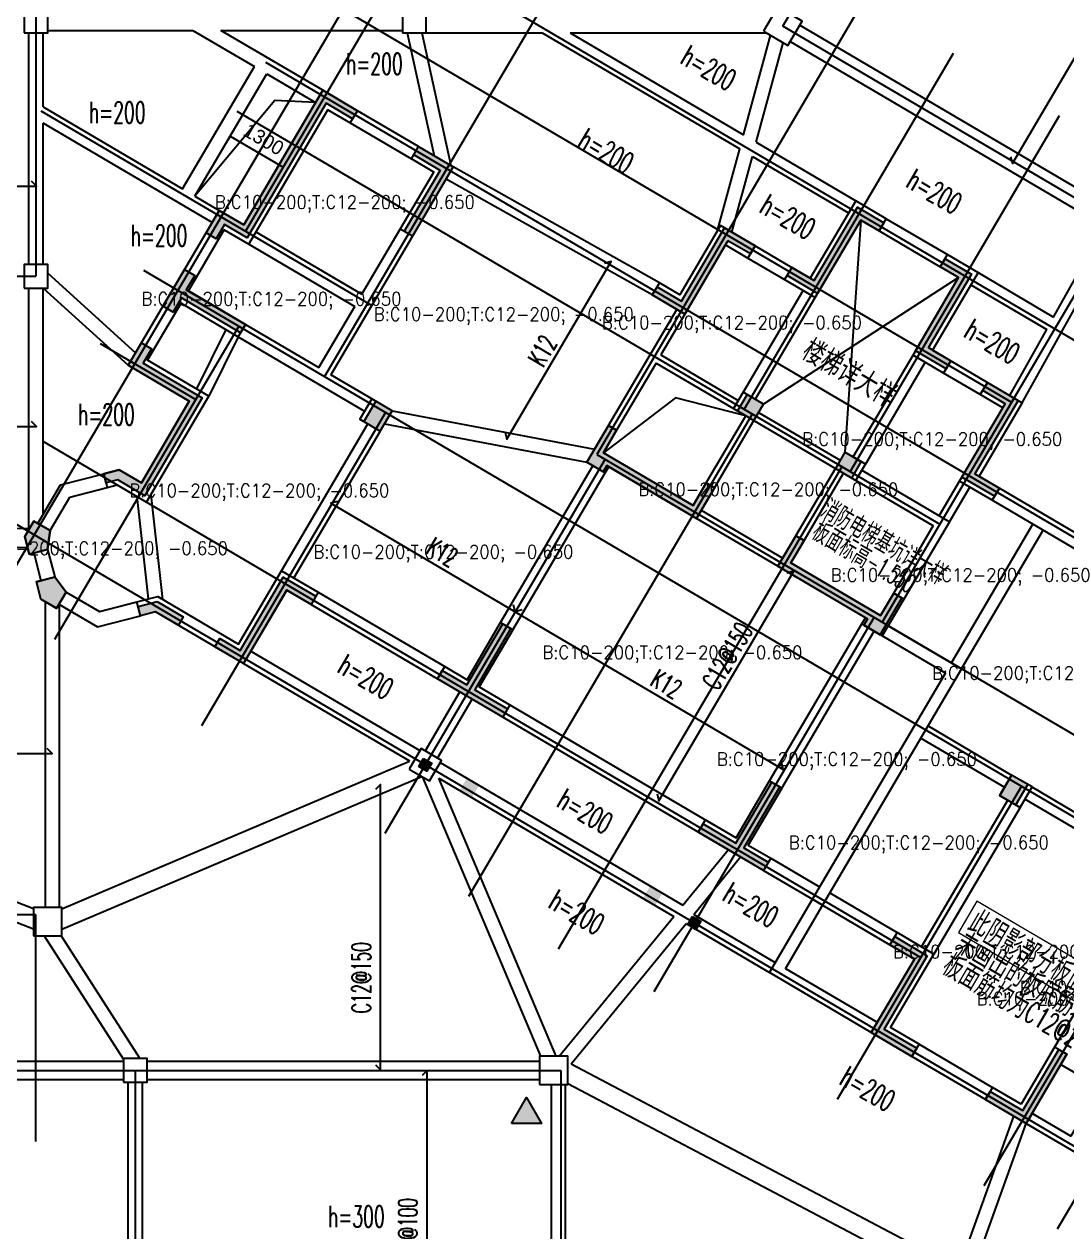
# Model space of a CAD drawing. Header units: millimetres. Extents: x 129427 to 386235, y 419441 to 703525.
# Drawn here: x 287096 to 309149, y 551981 to 577526 of the extents above; entities that cross this region are included whole.
import ezdxf
from ezdxf.enums import TextEntityAlignment as Align

# ---------------------------------------------------------------- set-up
doc = ezdxf.new("R2010")
doc.units = ezdxf.units.MM
doc.header["$LTSCALE"] = 100
for name, color, linetype in [('B-DIM', 1, 'Continuous'), ('B-dote', 253, 'Continuous'), ('B-TEXT', 7, 'Continuous'), ('B-开洞', 7, 'Continuous'), ('B-板厚', 2, 'Continuous'), ('B-正筋文字', 7, 'Continuous'), ('B-正筋钢筋', 6, 'Continuous'), ('B-沉降观测点', 5, 'Continuous'), ('COLU', 7, 'Continuous'), ('colu-1层', 6, 'Continuous'), ('colu-主楼', 7, 'Continuous'), ('GZ', 7, 'Continuous'), ('h填实-1层', 254, 'Continuous'), ('h填实-GZ', 254, 'Continuous'), ('h斜线-1层', 7, 'Continuous'), ('h斜线-墙', 7, 'Continuous'), ('h斜线-柱', 7, 'Continuous'), ('WALL', 3, 'Continuous'), ('wall-主楼', 2, 'Continuous'), ('梁', 4, 'Continuous'), ('梁虚线', 4, 'Continuous')]:
    doc.layers.add(name, color=color, linetype=linetype)
doc.layers.add('floor7', color=1, linetype='Continuous', lineweight=0)
doc.styles.get("Standard").update_dxf_attribs({"font": 'standard'})
doc.styles.add('汉字', font='汉字')
doc.dimstyles.get("Standard").update_dxf_attribs({"dimtxt": 300, "dimasz": 100, "dimexe": 100, "dimexo": 250, "dimgap": 100, "dimtad": 0, "dimtoh": 1, "dimdec": 0, "dimdsep": 46, "dimcen": 0.09, "dimclrt": 7, "dimadec": 0, "dimazin": 0, "dimtfac": 1, "dimtdec": 4, "dimtofl": 0, "dimtmove": 0, "dimatfit": 3, "dimfxl": 4, "dimfxlon": 1, "dimtolj": 1, "dimtzin": 0, "dimarcsym": 0})

# ---------------------------------------------------------------- blocks, each defined once
blk = doc.blocks.new('*D301')
at = {"layer": 'B-DIM', "color": 0, "linetype": 'ByBlock', "lineweight": -2}
for p, q in [((291454, 575163), (291401, 575073)), ((291452, 575160), (292572, 574501)), ((292574, 574504), (292522, 574415))]:
    blk.add_line(p, q, dxfattribs=at)
for points in [[(291452, 575160), (291546, 575123), (291529, 575095)], [(292572, 574501), (292478, 574537), (292494, 574566)]]:
    blk.add_solid(points, dxfattribs=at)
at = {"layer": 'B-DIM', "color": 7, "linetype": 'Continuous', "lineweight": -2, "insert": (292164, 575089), "char_height": 300, "width": 690, "attachment_point": 5, "rotation": 329.5454, "style": '汉字'}
blk.add_mtext('1300', dxfattribs=at)
blk = doc.blocks.new('A$C7FDE0673')
at = {"layer": 'B-沉降观测点'}
blk.add_hatch(color=256, dxfattribs=at).paths.add_polyline_path([(318, 551), (0, 0), (636, 0)], flags=0)
blk.add_lwpolyline([(0, 0), (318, 551), (636, 0)], close=True, dxfattribs=at)

msp = doc.modelspace()

# ---------------------------------------------------------------- hatches: boundary and pattern name
at = {"layer": 'h填实-1层'}
for points in [[(294043.3, 575524), (293483, 575853.5), (291810.4, 573008.8), (291336.3, 573287.5), (291158.9, 572985.8), (290943.3, 573112.5), (291222.1, 573586.7), (291739.4, 573282.5), (293412, 576127.2), (294144.7, 575696.4)], [(295438.2, 574935.9), (296170.9, 574505.1), (295309.3, 573039.6), (295136.8, 573141), (295897.1, 574434), (295336.8, 574763.5)], [(304790.5, 573381.1), (303878.1, 571829.5), (303231.6, 572209.6), (303333, 572382), (303807.1, 572103.2), (304719.4, 573654.9), (305279.7, 573325.4), (305178.4, 573153)], [(301981.7, 572944.5), (301069.3, 571392.9), (300379.7, 571798.4), (300481.1, 571970.8), (300998.3, 571666.7), (301910.6, 573218.3), (302557.1, 572838.2), (302455.8, 572665.8)], [(306593.5, 570232.9), (305947, 570613), (306859.3, 572164.7), (306471.4, 572392.8), (306572.8, 572565.2), (307133.1, 572235.7), (306220.8, 570684), (306694.9, 570405.3)], [(290310.2, 572034.7), (290487.6, 572336.4), (290703.1, 572209.7), (290525.7, 571908), (291775.7, 571173.1), (291674.3, 571000.7), (290424.3, 571735.6), (290246.9, 571433.9), (290031.4, 571560.6)], [(289575.3, 570784.8), (289790.8, 570658.1), (289613.4, 570356.4), (290863.3, 569621.4), (289646.9, 567552.6), (289079.2, 567886.4), (288828.9, 567821.4), (288778.6, 568015), (289109.1, 568100.8), (289575.8, 567826.4), (290589.6, 569550.4), (289296.5, 570310.7)], [(308117.2, 569569), (307204.9, 568017.3), (307722.1, 567713.2), (307620.7, 567540.8), (306931.1, 567946.3), (307843.5, 569497.9), (307369.3, 569776.7), (307470.7, 569949.1)], [(302387.5, 569689.8), (302184.7, 569345), (302529.5, 569142.2), (302732.3, 569487)], [(302529.5, 569142.2), (302732.3, 569487), (302387.5, 569689.8), (302184.7, 569345)], [(294533.7, 569551.4), (294280.3, 569120.4), (294625.1, 568917.6), (294878.6, 569348.7)], [(294625.1, 568917.6), (294878.6, 569348.7), (294533.7, 569551.4), (294280.3, 569120.4)], [(299417, 568188.2), (299341, 568058.9), (298996.2, 568261.7), (299452.4, 569037.5), (299624.8, 568936.1), (299346, 568462), (301242.5, 567346.9), (301521.2, 567821), (301693.6, 567719.7), (301313.5, 567073.1)], [(304456.3, 568473.3), (304253.6, 568128.5), (304598.4, 567925.8), (304801.1, 568270.6)], [(304598.4, 567925.8), (304801.1, 568270.6), (304456.3, 568473.3), (304253.6, 568128.5)], [(287301.5, 567016.4), (287646.3, 566813.6), (287590.9, 566416.9), (287203.7, 566316.5), (287107.7, 566686.7)], [(304934, 564944.3), (304858, 564815), (305202.8, 564612.3), (305659, 565388.1), (305486.6, 565489.5), (305207.8, 565015.4), (303311.3, 566130.5), (303590.1, 566604.6), (303417.7, 566705.9), (303037.6, 566059.4)], [(287742.3, 565836), (287983.6, 565516.3), (287780.9, 565171.5), (287451.2, 565365.3), (287355.1, 565735.5)], [(293165.6, 565251.6), (292648.4, 565555.7), (291736.1, 564004.1), (291132.6, 564358.9), (291234, 564531.3), (291665, 564277.8), (292577.4, 565829.5), (293267, 565424)], [(289906.2, 565312), (290458.6, 564987.2), (290357.6, 564814.6), (289876.2, 565097.6), (289556.7, 565014.7), (289506.5, 565208.3)], [(296355.1, 563376.2), (295837.9, 563680.3), (295939.3, 563852.8), (296456.5, 563548.6), (297216.8, 564841.7), (297389.2, 564740.3), (296628.9, 563447.3), (297318.5, 563041.8), (297217.2, 562869.4)], [(296456.9, 561576.3), (296715.5, 561424.3), (296563.4, 561165.7), (296304.8, 561317.7)], [(302044.5, 560031), (301354.9, 560436.5), (301456.3, 560608.9), (302145.9, 560203.4), (302906.2, 561496.4), (303078.6, 561395.1), (302318.3, 560102), (302835.5, 559797.9), (302734.2, 559625.5)], [(307981.4, 561644.4), (307728, 561213.4), (308072.8, 561010.7), (308326.2, 561441.7)], [(308072.8, 561010.7), (308326.2, 561441.7), (307981.4, 561644.4), (307728, 561213.4)], [(300594.6, 559143.4), (300336, 559295.5), (300184, 559036.9), (300442.6, 558884.8)], [(306197.9, 557820.9), (305285.5, 556269.3), (305975.2, 555863.8), (305873.8, 555691.4), (305011.8, 556198.3), (305924.1, 557749.9), (305406.9, 558054), (305508.2, 558226.4)], [(307526.4, 554951.7), (308216, 554546.2), (308976.3, 555839.3), (309148.7, 555737.9), (308287, 554272.4), (307425, 554779.3)]]:
    msp.add_hatch(color=256, dxfattribs=at).paths.add_polyline_path(points, flags=0)
at = {"layer": 'h填实-GZ'}
for points in [[(295544.2, 561997), (295716.6, 561895.6), (295615.2, 561723.2), (295442.8, 561824.6)], [(301233.6, 558651.8), (301406, 558550.4), (301304.6, 558378), (301132.2, 558479.4)]]:
    msp.add_hatch(color=256, dxfattribs=at).paths.add_polyline_path(points, flags=0)
at = {"layer": 'h斜线-1层'}
h = msp.add_hatch(dxfattribs=at)
h.set_pattern_fill('ANSI31', color=256, scale=40, angle=-30.45463, style=0)
h.set_pattern_definition([])
h.paths.add_polyline_path([(294043.8, 575523.8), (293483, 575853.5), (291810.4, 573008.8), (291336.3, 573287.5), (291158.9, 572985.8), (290943.8, 573112.2), (290487.6, 572336.4), (290703.1, 572209.7), (290525.7, 571908), (290568.8, 571882.7), (291329.1, 573175.7), (291846.3, 572871.6), (293519, 575716.3), (293993.1, 575437.6)], flags=0)
h = msp.add_hatch(dxfattribs=at)
h.set_pattern_fill('ANSI31', color=256, scale=40, angle=-30.45463, style=0)
h.set_pattern_definition([])
h.paths.add_polyline_path([(295897.1, 574434), (295336.8, 574763.5), (295286.1, 574677.3), (295760.2, 574398.5), (295050.6, 573191.7), (295136.8, 573141)], flags=0)
h = msp.add_hatch(dxfattribs=at)
h.set_pattern_fill('ANSI31', color=256, scale=40, angle=-30.45463, style=0)
h.set_pattern_definition([])
h.paths.add_polyline_path([(304719.4, 573654.9), (305279.7, 573325.4), (305330.4, 573411.6), (304683.9, 573791.8), (303720.9, 572153.9), (303807.1, 572103.2)], flags=0)
h.paths.add_polyline_path([(303878.1, 571829.5), (303231.6, 572209.6), (303180.9, 572123.4), (303827.4, 571743.3)], flags=0)
h = msp.add_hatch(dxfattribs=at)
h.set_pattern_fill('ANSI31', color=256, scale=40, angle=-30.45463, style=0)
h.set_pattern_definition([])
h.paths.add_polyline_path([(302455.8, 572665.8), (301981.7, 572944.5), (301931, 572858.3), (302405.1, 572579.6)], flags=0)
h.paths.add_polyline_path([(301910.6, 573218.3), (301824.4, 573269), (300962.8, 571803.6), (300531.7, 572057), (300481.1, 571970.8), (300998.3, 571666.7)], flags=0)
h = msp.add_hatch(dxfattribs=at)
h.set_pattern_fill('ANSI31', color=256, scale=40, angle=-30.45463, style=0)
h.set_pattern_definition([])
h.paths.add_polyline_path([(307270, 572271.2), (306623.5, 572651.4), (306572.8, 572565.2), (307133.1, 572235.7), (306220.8, 570684), (306307, 570633.4)], flags=0)
h.paths.add_polyline_path([(306593.5, 570232.9), (305947, 570613), (305896.3, 570526.8), (306542.8, 570146.7)], flags=0)
h = msp.add_hatch(dxfattribs=at)
h.set_pattern_fill('ANSI31', color=256, scale=40, angle=-30.45463, style=0)
h.set_pattern_definition([])
h.paths.add_polyline_path([(291674.3, 571000.7), (290424.3, 571735.6), (290246.9, 571433.9), (290031.4, 571560.6), (289575.3, 570784.8), (289790.8, 570658.1), (289613.4, 570356.4), (290863.3, 569621.4), (289646.9, 567552.6), (289079.2, 567886.4), (288828.5, 567821.3), (288853.5, 567725), (289063.7, 567779.5), (289682.4, 567415.7), (291000.2, 569657), (289707.2, 570417.3), (290416.8, 571624.1), (291623.6, 570914.5)], flags=0)
h = msp.add_hatch(dxfattribs=at)
h.set_pattern_fill('ANSI31', color=256, scale=40, angle=-30.45463, style=0)
h.set_pattern_definition([])
h.paths.add_polyline_path([(302387.5, 569689.8), (302301.7, 569740.2), (302098.9, 569395.4), (302184.7, 569345)], flags=0)
h = msp.add_hatch(dxfattribs=at)
h.set_pattern_fill('ANSI31', color=256, scale=40, angle=-30.45463, style=0)
h.set_pattern_definition([])
h.paths.add_polyline_path([(307843.5, 569497.9), (307369.3, 569776.7), (307318.7, 569690.5), (307792.8, 569411.7)], flags=0)
h.paths.add_polyline_path([(308203.4, 569518.3), (308117.2, 569569), (307204.9, 568017.3), (307291.1, 567966.6)], flags=0)
h.paths.add_polyline_path([(307620.7, 567540.8), (306931.1, 567946.3), (306880.4, 567860.1), (307570.1, 567454.6)], flags=0)
h = msp.add_hatch(dxfattribs=at)
h.set_pattern_fill('ANSI31', color=256, scale=40, angle=-30.45463, style=0)
h.set_pattern_definition([])
h.paths.add_polyline_path([(294194.5, 569170.8), (294280.3, 569120.4), (294533.8, 569551.4), (294448, 569601.9)], flags=0)
h = msp.add_hatch(dxfattribs=at)
h.set_pattern_fill('ANSI31', color=256, scale=40, angle=-30.45463, style=0)
h.set_pattern_definition([])
h.paths.add_polyline_path([(299460.1, 568162.9), (299417, 568188.2), (299341, 568058.9), (299384.1, 568033.6)], flags=0)
h = msp.add_hatch(dxfattribs=at)
h.set_pattern_fill('ANSI31', color=256, scale=40, angle=-30.45463, style=0)
h.set_pattern_definition([])
h.paths.add_polyline_path([(304887.8, 568219.7), (304801.2, 568270.6), (304598.4, 567925.8), (304685, 567874.9)], flags=0)
h = msp.add_hatch(dxfattribs=at)
h.set_pattern_fill('ANSI31', color=256, scale=40, angle=-30.45463, style=0)
h.set_pattern_definition([])
h.paths.add_polyline_path([(291234, 564531.3), (291665, 564277.8), (292577.4, 565829.5), (293267.4, 565423.8), (293318.1, 565510), (292542.3, 565966.2), (291629.9, 564414.5), (289921.2, 565419.2), (289481.3, 565305.1), (289506.4, 565208.3), (289906.2, 565312), (290458.6, 564987.2), (290357.6, 564814.6), (291132.6, 564358.9)], flags=0)
h = msp.add_hatch(dxfattribs=at)
h.set_pattern_fill('ANSI31', color=256, scale=40, angle=-30.45463, style=0)
h.set_pattern_definition([])
h.paths.add_polyline_path([(304934, 564944.3), (304890.9, 564969.7), (304814.9, 564840.4), (304858, 564815)], flags=0)
h.paths.add_polyline_path([(305702.1, 565362.8), (305659, 565388.1), (305202.8, 564612.3), (305245.9, 564586.9)], flags=0)
h = msp.add_hatch(dxfattribs=at)
h.set_pattern_fill('ANSI31', color=256, scale=40, angle=-30.45463, style=0)
h.set_pattern_definition([])
h.paths.add_polyline_path([(297369.2, 563128), (296723.1, 563507.9), (297432.7, 564714.7), (297389.2, 564740.3), (296628.9, 563447.3), (297318.5, 563041.8)], flags=0)
h.paths.add_polyline_path([(297216.8, 564841.7), (297174.1, 564866.8), (296464.5, 563660), (295990.4, 563938.7), (295939.7, 563852.5), (296456.5, 563548.6)], flags=0)
h = msp.add_hatch(dxfattribs=at)
h.set_pattern_fill('ANSI31', color=256, scale=40, angle=-30.45463, style=0)
h.set_pattern_definition([])
h.paths.add_polyline_path([(302886.6, 559883.9), (302412.5, 560162.7), (303122.1, 561369.5), (303078.6, 561395.1), (302318.3, 560102), (302835.9, 559797.7)], flags=0)
h.paths.add_polyline_path([(302906.2, 561496.5), (302863.5, 561521.6), (302153.9, 560314.7), (301507, 560695.1), (301456.3, 560608.9), (302145.9, 560203.4)], flags=0)
h = msp.add_hatch(dxfattribs=at)
h.set_pattern_fill('ANSI31', color=256, scale=40, angle=-30.45463, style=0)
h.set_pattern_definition([])
h.paths.add_polyline_path([(308412.9, 561390.8), (308326.3, 561441.7), (308072.8, 561010.7), (308159.4, 560959.8)], flags=0)
h = msp.add_hatch(dxfattribs=at)
h.set_pattern_fill('ANSI31', color=256, scale=40, angle=-30.45463, style=0)
h.set_pattern_definition([])
h.paths.add_polyline_path([(306334.8, 557856.5), (305558.9, 558312.6), (305508.2, 558226.4), (306197.9, 557820.9), (305285.5, 556269.3), (305975.2, 555863.8), (306025.8, 555950), (305422.4, 556304.8)], flags=0)
h = msp.add_hatch(dxfattribs=at)
h.set_pattern_fill('ANSI31', color=256, scale=40, angle=-30.45463, style=0)
h.set_pattern_definition([])
h.paths.add_polyline_path([(308976.3, 555839.3), (308890.5, 555889.7), (308180.9, 554682.9), (307577.5, 555037.7), (307526.8, 554951.4), (308216, 554546.2)], flags=0)
at = {"layer": 'h斜线-墙'}
h = msp.add_hatch(dxfattribs=at)
h.set_pattern_fill('ANSI31', color=256, scale=40, angle=-30.45463, style=0)
h.set_pattern_definition([])
h.paths.add_polyline_path([(305896.3, 570526.8), (306154.9, 570374.8), (304887.8, 568219.7), (304629.2, 568371.7)], flags=0)
h = msp.add_hatch(dxfattribs=at)
h.set_pattern_fill('ANSI31', color=256, scale=40, angle=-30.45463, style=0)
h.set_pattern_definition([])
h.paths.add_polyline_path([(306694.9, 570405.3), (307470.7, 569949.1), (307318.7, 569690.5), (306542.8, 570146.7)], flags=0)
h = msp.add_hatch(dxfattribs=at)
h.set_pattern_fill('ANSI31', color=256, scale=40, angle=-30.45463, style=0)
h.set_pattern_definition([])
h.paths.add_polyline_path([(304811.8, 568090.4), (306665.1, 567000.6), (305702.1, 565362.8), (305486.6, 565489.5), (306322.9, 566911.8), (304685, 567874.9)], flags=0)
h = msp.add_hatch(dxfattribs=at)
h.set_pattern_fill('ANSI31', color=256, scale=40, angle=-30.45463, style=0)
h.set_pattern_definition([])
h.paths.add_polyline_path([(307722.1, 567713.2), (312032.3, 565178.9), (311880.2, 564920.3), (307570.1, 567454.6)], flags=0)
h = msp.add_hatch(dxfattribs=at)
h.set_pattern_fill('ANSI31', color=256, scale=40, angle=-30.45463, style=0)
h.set_pattern_definition([])
h.paths.add_polyline_path([(303769, 559017), (306582.1, 563801.3), (305245.9, 564586.9), (305372.6, 564802.5), (306924.3, 563890.1), (303984.5, 558890.3)], flags=0)
h = msp.add_hatch(dxfattribs=at)
h.set_pattern_fill('ANSI31', color=256, scale=40, angle=-30.45463, style=0)
h.set_pattern_definition([])
h.paths.add_polyline_path([(303984.5, 558890.3), (303198.9, 557554.2), (305138.5, 556413.8), (305011.8, 556198.3), (302856.7, 557465.4), (303769, 559017)], flags=0)
h = msp.add_hatch(dxfattribs=at)
h.set_pattern_fill('ANSI31', color=256, scale=40, angle=-30.45463, style=0)
h.set_pattern_definition([])
h.paths.add_polyline_path([(306025.8, 555950), (307577.5, 555037.7), (307425.4, 554779.1), (305873.8, 555691.4)], flags=0)
h = msp.add_hatch(dxfattribs=at)
h.set_pattern_fill('ANSI31', color=256, scale=40, angle=-30.45463, style=0)
h.set_pattern_definition([])
h.paths.add_polyline_path([(308287.5, 554272.2), (309321.9, 553664), (310056.8, 554913.9), (310401.7, 554711.2), (310528.4, 554926.7), (309968.1, 555256.1), (309233.1, 554006.2), (308414.2, 554487.7)], flags=0)
at = {"layer": 'h斜线-柱'}
h = msp.add_hatch(dxfattribs=at)
h.set_pattern_fill('ANSI31', color=256, scale=40, style=0)
h.set_pattern_definition([])
h.paths.add_polyline_path([(287096.5, 577344.7), (287596.5, 577344.7), (287596.5, 577844.7), (287096.5, 577844.7)], flags=0)
h = msp.add_hatch(dxfattribs=at)
h.set_pattern_fill('ANSI31', color=256, scale=40, style=0)
h.set_pattern_definition([])
h.paths.add_polyline_path([(295096.5, 577344.7), (295596.5, 577344.7), (295596.5, 577844.7), (295096.5, 577844.7)], flags=0)
h = msp.add_hatch(dxfattribs=at)
h.set_pattern_fill('ANSI31', color=256, scale=40, angle=-30.45463, style=0)
h.set_pattern_definition([])
h.paths.add_polyline_path([(302731.2, 577376), (303248.4, 577071.9), (303552.5, 577589.2), (303035.3, 577893.3)], flags=0)
h = msp.add_hatch(dxfattribs=at)
h.set_pattern_fill('ANSI31', color=256, scale=40, style=0)
h.set_pattern_definition([])
h.paths.add_polyline_path([(287096.5, 571944.7), (287596.5, 571944.7), (287596.5, 572444.7), (287096.5, 572444.7)], flags=0)
h = msp.add_hatch(dxfattribs=at)
h.set_pattern_fill('ANSI31', color=256, scale=40, angle=-30.45463, style=0)
h.set_pattern_definition([])
h.paths.add_polyline_path([(295237.9, 561771.1), (295668.9, 561517.6), (295922.3, 561948.7), (295491.3, 562202.1)], flags=0)
h = msp.add_hatch(dxfattribs=at)
h.set_pattern_fill('ANSI31', color=256, scale=40, style=0)
h.set_pattern_definition([])
h.paths.add_polyline_path([(287296.5, 558244.7), (287896.5, 558244.7), (287896.5, 558844.7), (287296.5, 558844.7)], flags=0)
h = msp.add_hatch(dxfattribs=at)
h.set_pattern_fill('ANSI31', color=256, scale=40, style=0)
h.set_pattern_definition([])
h.paths.add_polyline_path([(289196.5, 555144.7), (289696.5, 555144.7), (289696.5, 555644.7), (289196.5, 555644.7)], flags=0)
h = msp.add_hatch(dxfattribs=at)
h.set_pattern_fill('ANSI31', color=256, scale=40, style=0)
h.set_pattern_definition([])
h.paths.add_polyline_path([(297996.5, 555094.7), (298596.5, 555094.7), (298596.5, 555694.7), (297996.5, 555694.7)], flags=0)

# ---------------------------------------------------------------- linework, layer by layer
at = {"layer": 'B-dote'}
for p, q in [((287346.5, 611994.7), (287346.5, 572194.7)), ((303141.9, 577482.6), (315002.3, 597654.1)), ((296748.5, 582787.3), (286448.6, 565269.8)), ((297265.7, 582483.1), (291775.3, 573145.4)), ((299851.8, 580962.6), (293449.1, 570073.2)), ((294026.9, 579825.9), (338930.2, 553423.7)), ((293114.6, 578274.2), (307980.4, 569533.4)), ((304851.6, 578022.8), (299209.1, 568426.5)), ((349863.9, 550011), (303141.9, 577482.6)), ((306748, 576907.7), (302322, 569380.3)), ((292202.2, 576722.6), (341894.1, 547504.8)), ((287445.8, 575691.1), (294447.6, 571574.2)), ((291594, 575688.1), (306459.8, 566947.4)), ((308989.3, 575589.9), (304563.3, 568062.4)), ((310885.8, 574474.8), (305243.3, 564878.5)), ((289617.2, 572326.2), (333274.9, 546656.4)), ((210546.5, 572194.7), (287346.5, 572194.7)), ((291638.8, 571137.6), (287741.6, 564509.5)), ((288704.9, 570774.6), (290726.4, 569585.9)), ((294742.1, 569312.9), (290844.9, 562684.9)), ((302494.4, 569278.9), (296493.8, 559073.4)), ((287488.5, 568705.7), (306061, 557785.4)), ((299209.1, 568426.5), (335280.9, 547217)), ((299381.5, 568325.1), (294724.1, 560404)), ((304390.9, 568163.8), (298390.3, 557958.3)), ((286576.1, 567154), (331479.5, 540751.8)), ((305070.9, 564979.9), (300413.5, 557058.8)), ((308189.8, 561406), (304292.6, 554777.9)), ((311293.1, 559581.3), (307395.9, 552953.2)), ((267497.7, 558694.7), (287346.5, 558694.7)), ((287346.5, 553895.2), (287346.5, 558694.7)), ((312844.7, 558668.9), (308947.6, 552040.9)), ((220746.5, 555394.7), (298446.5, 555394.7)), ((289446.5, 555394.7), (289446.5, 538994.7)), ((298446.5, 555394.7), (298446.5, 549744.7))]:
    msp.add_line(p, q, dxfattribs=at)
at = {"layer": 'B-开洞'}
for p, q in [((304790.5, 573381.1), (304456.8, 568473.1)), ((306859.3, 572164.7), (302732.7, 569486.8))]:
    msp.add_line(p, q, dxfattribs=at)
for points in [[(293260.3, 575868.4), (292401.2, 575914.5), (290705.3, 573890.5)], [(302357.4, 569243.2), (300871.6, 569624.9), (299346, 568462)]]:
    msp.add_lwpolyline(points, dxfattribs=at)
at = {"layer": 'B-正筋钢筋'}
for points in [[(307960.6, 574722.2), (307998.2, 574577), (311216.2, 580050), (311071, 580012.4)], [(281452.6, 574202.9), (281346.5, 574096.9), (287357.5, 574096.9), (287251.5, 574203)], [(297266.6, 568890.4), (297304.2, 568745.2), (299513.6, 572502.9), (299368.4, 572465.2)], [(281452.6, 569121), (281346.5, 569014.9), (287357.5, 569014.9), (287251.5, 569121)], [(293726.2, 567429.7), (293581.1, 567392), (297484.2, 565097), (297446.6, 565242.2)], [(300481.8, 561243.8), (300519.4, 561098.6), (303374, 565953.4), (303228.8, 565915.8)], [(297629.4, 565134.7), (297484.2, 565097), (303152.4, 561764.2), (303114.7, 561909.5)], [(281452.6, 562202.1), (281346.5, 562096.1), (287692.2, 562096.1), (287586.1, 562202.2)], [(294528.1, 555513.2), (294634.2, 555407.1), (294634.2, 561444.2), (294528.1, 561338.2)], [(295512.8, 550100.8), (295618.8, 549994.7), (295618.8, 555394.7), (295512.7, 555288.7)]]:
    msp.add_lwpolyline(points, dxfattribs=at)
at = {"layer": 'COLU'}
for points in [[(287096.5, 577344.7), (287596.5, 577344.7), (287596.5, 577844.7), (287096.5, 577844.7)], [(295096.5, 577344.7), (295596.5, 577344.7), (295596.5, 577844.7), (295096.5, 577844.7)], [(302731.2, 577376), (303248.4, 577071.9), (303552.5, 577589.2), (303035.3, 577893.3)], [(287096.5, 571944.7), (287596.5, 571944.7), (287596.5, 572444.7), (287096.5, 572444.7)], [(295237.9, 561771.1), (295668.9, 561517.6), (295922.3, 561948.7), (295491.3, 562202.1)], [(287296.5, 558244.7), (287896.5, 558244.7), (287896.5, 558844.7), (287296.5, 558844.7)], [(289196.5, 555144.7), (289696.5, 555144.7), (289696.5, 555644.7), (289196.5, 555644.7)], [(297996.5, 555094.7), (298596.5, 555094.7), (298596.5, 555694.7), (297996.5, 555694.7)]]:
    msp.add_lwpolyline(points, close=True, dxfattribs=at)
at = {"layer": 'colu-1层'}
for points in [[(294043.3, 575524), (293483, 575853.5), (291810.4, 573008.8), (291336.3, 573287.5), (291158.9, 572985.8), (290943.3, 573112.5), (291222.1, 573586.7), (291739.4, 573282.5), (293412, 576127.2), (294144.7, 575696.4)], [(295438.2, 574935.9), (296170.9, 574505.1), (295309.3, 573039.6), (295136.8, 573141), (295897.1, 574434), (295336.8, 574763.5)], [(304790.5, 573381.1), (303878.1, 571829.5), (303231.6, 572209.6), (303333, 572382), (303807.1, 572103.2), (304719.4, 573654.9), (305279.7, 573325.4), (305178.4, 573153)], [(301981.7, 572944.5), (301069.3, 571392.9), (300379.7, 571798.4), (300481.1, 571970.8), (300998.3, 571666.7), (301910.6, 573218.3), (302557.1, 572838.2), (302455.8, 572665.8)], [(306593.5, 570232.9), (305947, 570613), (306859.3, 572164.7), (306471.4, 572392.8), (306572.8, 572565.2), (307133.1, 572235.7), (306220.8, 570684), (306694.9, 570405.3)], [(290310.2, 572034.7), (290487.6, 572336.4), (290703.1, 572209.7), (290525.7, 571908), (291775.7, 571173.1), (291674.3, 571000.7), (290424.3, 571735.6), (290246.9, 571433.9), (290031.4, 571560.6)], [(289575.3, 570784.8), (289790.8, 570658.1), (289613.4, 570356.4), (290863.3, 569621.4), (289646.9, 567552.6), (289079.2, 567886.4), (288828.9, 567821.4), (288778.6, 568015), (289109.1, 568100.8), (289575.8, 567826.4), (290589.6, 569550.4), (289296.5, 570310.7)], [(308117.2, 569569), (307204.9, 568017.3), (307722.1, 567713.2), (307620.7, 567540.8), (306931.1, 567946.3), (307843.5, 569497.9), (307369.3, 569776.7), (307470.7, 569949.1)], [(302529.5, 569142.2), (302732.3, 569487), (302387.5, 569689.8), (302184.7, 569345)], [(294625.1, 568917.6), (294878.6, 569348.7), (294533.7, 569551.4), (294280.3, 569120.4)], [(304598.4, 567925.8), (304801.1, 568270.6), (304456.3, 568473.3), (304253.6, 568128.5)], [(293165.6, 565251.6), (292648.4, 565555.7), (291736.1, 564004.1), (291132.6, 564358.9), (291234, 564531.3), (291665, 564277.8), (292577.4, 565829.5), (293267, 565424)], [(289906.2, 565312), (290458.6, 564987.2), (290357.6, 564814.6), (289876.2, 565097.6), (289556.7, 565014.7), (289506.5, 565208.3)], [(296355.1, 563376.2), (295837.9, 563680.3), (295939.3, 563852.8), (296456.5, 563548.6), (297216.8, 564841.7), (297389.2, 564740.3), (296628.9, 563447.3), (297318.5, 563041.8), (297217.2, 562869.4)], [(302044.5, 560031), (301354.9, 560436.5), (301456.3, 560608.9), (302145.9, 560203.4), (302906.2, 561496.4), (303078.6, 561395.1), (302318.3, 560102), (302835.5, 559797.9), (302734.2, 559625.5)], [(308072.8, 561010.7), (308326.2, 561441.7), (307981.4, 561644.4), (307728, 561213.4)], [(306197.9, 557820.9), (305285.5, 556269.3), (305975.2, 555863.8), (305873.8, 555691.4), (305011.8, 556198.3), (305924.1, 557749.9), (305406.9, 558054), (305508.2, 558226.4)], [(307526.4, 554951.7), (308216, 554546.2), (308976.3, 555839.3), (309148.7, 555737.9), (308287, 554272.4), (307425, 554779.3)]]:
    msp.add_lwpolyline(points, close=True, dxfattribs=at)
for points in [[(302387.5, 569689.8), (302184.7, 569345), (302529.5, 569142.2), (302732.3, 569487), (302387.5, 569689.8)], [(294533.7, 569551.4), (294280.3, 569120.4), (294625.1, 568917.6), (294878.6, 569348.7), (294533.7, 569551.4)], [(299417, 568188.2), (299341, 568058.9), (298996.2, 568261.7), (299452.4, 569037.5), (299624.8, 568936.1), (299346, 568462), (301242.5, 567346.9), (301521.2, 567821), (301693.6, 567719.7), (301313.5, 567073.1), (299417, 568188.2)], [(304456.3, 568473.3), (304253.6, 568128.5), (304598.4, 567925.8), (304801.1, 568270.6), (304456.3, 568473.3)], [(287301.5, 567016.4), (287646.3, 566813.6), (287590.9, 566416.9), (287203.7, 566316.5), (287107.7, 566686.7), (287301.5, 567016.4)], [(304934, 564944.3), (304858, 564815), (305202.8, 564612.3), (305659, 565388.1), (305486.6, 565489.5), (305207.8, 565015.4), (303311.3, 566130.5), (303590.1, 566604.6), (303417.7, 566705.9), (303037.6, 566059.4), (304934, 564944.3)], [(287742.3, 565836), (287983.6, 565516.3), (287780.9, 565171.5), (287451.2, 565365.3), (287355.1, 565735.5), (287742.3, 565836)], [(307981.4, 561644.4), (307728, 561213.4), (308072.8, 561010.7), (308326.2, 561441.7), (307981.4, 561644.4)]]:
    msp.add_lwpolyline(points, dxfattribs=at)
at = {"layer": 'colu-主楼'}
for points in [[(302530, 569142), (302732.7, 569486.8), (302301.7, 569740.2), (302098.9, 569395.4)], [(294625.6, 568917.4), (294879, 569348.4), (294448, 569601.9), (294194.5, 569170.8)], [(304685, 567874.9), (304887.8, 568219.7), (304456.8, 568473.1), (304254, 568128.3)], [(287203.7, 566316.5), (287590.9, 566416.9), (287646.3, 566813.6), (287301.5, 567016.4), (287107.7, 566686.7)], [(287354.9, 565733.8), (287742.1, 565834.2), (287983.4, 565514.5), (287780.6, 565169.7), (287451, 565363.6)], [(308159.4, 560959.8), (308412.9, 561390.8), (307981.9, 561644.2), (307728.4, 561213.2)]]:
    msp.add_lwpolyline(points, close=True, dxfattribs=at)
at = {"layer": 'floor7'}
for p, q in [((293519, 575716.3), (291998.4, 573130.2)), ((293993.1, 575437.6), (293519, 575716.3)), ((295286.1, 574677.3), (293993.1, 575437.6)), ((293993.1, 575437.6), (293993.1, 575437.6)), ((295760.2, 574398.5), (295286.1, 574677.3)), ((295286.1, 574677.3), (295286.1, 574677.3)), ((295050.6, 573191.7), (295760.2, 574398.5)), ((296018.8, 574246.4), (295309.3, 573039.6)), ((300379.7, 571798.4), (296018.8, 574246.4)), ((291329.1, 573175.7), (290568.8, 571882.7)), ((291846.3, 572871.6), (291329.1, 573175.7)), ((291998.4, 573130.2), (294239.7, 571812.4)), ((295309.3, 573039.6), (293585.9, 570108.7)), ((294239.7, 571812.4), (295050.6, 573191.7)), ((295050.6, 573191.7), (295050.6, 573191.7)), ((294087.6, 571553.8), (291846.3, 572871.6)), ((291846.3, 572871.6), (291846.3, 572871.6)), ((301931, 572858.3), (301069.3, 571392.9)), ((302405.1, 572579.6), (301931, 572858.3)), ((303180.9, 572123.4), (302405.1, 572579.6)), ((302405.1, 572579.6), (302405.1, 572579.6)), ((303568.8, 571895.3), (303180.9, 572123.4)), ((303180.9, 572123.4), (303180.9, 572123.4)), ((290568.8, 571882.7), (291775.7, 571173.1)), ((300896.9, 571494.3), (300379.7, 571798.4)), ((302300.4, 569738), (303568.8, 571895.3)), ((293327.3, 570260.8), (294087.6, 571553.8)), ((299452.4, 569037.5), (300896.9, 571494.3)), ((301069.3, 571392.9), (300562.5, 570530.9)), ((301069.3, 571392.9), (301069.3, 571392.9)), ((291775.7, 571173.1), (291775.7, 571173.1)), ((291775.7, 571173.1), (293327.3, 570260.8)), ((291623.6, 570914.5), (291000.2, 569657)), ((294295.9, 569343.2), (291623.6, 570914.5)), ((300562.5, 570530.9), (302200.3, 569567.8)), ((306154.9, 570374.8), (304887.8, 568219.7)), ((306542.8, 570146.7), (306154.9, 570374.8)), ((293585.9, 570108.7), (294448, 569601.9)), ((307318.7, 569690.5), (306542.8, 570146.7)), ((302200.3, 569567.8), (302300.4, 569738)), ((302300.4, 569738), (302300.4, 569738)), ((307792.8, 569411.7), (307318.7, 569690.5)), ((291000.2, 569657), (289775.4, 567573.8)), ((294448, 569601.9), (294879, 569348.4)), ((306880.4, 567860.1), (307792.8, 569411.7)), ((294194.5, 569170.8), (294295.9, 569343.2)), ((294367, 569069.5), (294194.5, 569170.8)), ((294879, 569348.4), (299158.9, 568538.4)), ((292542.3, 565966.2), (294367, 569069.5)), ((294625.6, 568917.4), (292800.9, 565814.1)), ((294716.3, 569071.7), (294625.6, 568917.4)), ((298996.2, 568261.7), (294716.3, 569071.7)), ((299158.9, 568538.4), (299452.4, 569037.5)), ((302530, 569142), (301693.6, 567719.6)), ((304254.1, 568128.2), (302530, 569142)), ((297174.1, 564866.8), (299125.5, 568185.6)), ((299125.5, 568185.6), (298996.2, 568261.7)), ((299460.1, 568162.9), (299384.1, 568033.6)), ((301313.5, 567073.1), (299460.1, 568162.9)), ((303419.4, 566704.9), (304254.1, 568128.2)), ((304887.8, 568219.7), (304811.8, 568090.4)), ((299384.1, 568033.6), (297432.7, 564714.7)), ((304811.8, 568090.4), (306449.6, 567127.3)), ((288853.4, 567725.2), (288061.5, 567519.8)), ((288853.5, 567725), (288853.4, 567725.2)), ((289063.7, 567779.5), (288853.5, 567725)), ((289477.7, 567536), (289063.7, 567779.5)), ((301693.6, 567719.6), (301414.9, 567245.5)), ((301693.6, 567719.6), (301693.6, 567719.6)), ((306449.6, 567127.3), (306880.4, 567860.1)), ((307095.9, 567733.4), (306665.1, 567000.6)), ((306880.4, 567860.1), (306880.4, 567860.1)), ((307570.1, 567454.6), (307095.9, 567733.4)), ((288061.5, 567519.8), (287646.3, 566813.6)), ((289722.2, 565367.6), (289477.7, 567536)), ((289775.4, 567573.8), (290025.2, 565358)), ((308432.1, 566947.7), (307570.1, 567454.6)), ((301414.9, 567245.5), (303138.9, 566231.8)), ((303037.6, 566059.4), (301313.5, 567073.1)), ((306665.1, 567000.6), (305702.1, 565362.8)), ((306665.1, 567000.6), (306665.1, 567000.6)), ((306708.8, 564016.8), (308432.1, 566947.7)), ((287646.3, 566813.6), (287590.8, 566416.2)), ((303138.9, 566231.8), (303417.7, 566705.9)), ((303417.7, 566705.9), (303419.4, 566704.9)), ((308647.6, 566821), (306924.3, 563890.1)), ((311880.2, 564920.3), (308647.6, 566821)), ((287590.8, 566416.2), (287741.6, 565834.8)), ((287741.6, 565834.8), (287983.4, 565514.5)), ((291629.9, 564414.5), (292542.3, 565966.2)), ((292542.3, 565966.2), (292542.3, 565966.2)), ((304890.9, 564969.7), (303037.6, 566059.4)), ((292800.9, 565814.1), (293318.1, 565510)), ((287983.4, 565514.5), (288689.5, 565099.4)), ((289481.3, 565305.1), (289722.2, 565367.6)), ((290025.2, 565358), (291629.9, 564414.5)), ((293318.1, 565510), (295990.4, 563938.7)), ((305702.1, 565362.8), (305372.6, 564802.5)), ((288689.5, 565099.4), (289481.4, 565304.8)), ((289481.4, 565304.8), (289481.3, 565305.1)), ((296464.5, 563660), (297174.1, 564866.8)), ((302863.5, 561521.6), (304814.9, 564840.4)), ((304814.9, 564840.4), (304890.9, 564969.7)), ((297432.7, 564714.7), (296723.1, 563507.9)), ((297432.7, 564714.7), (297432.7, 564714.7)), ((305073.5, 564688.3), (303122.1, 561369.5)), ((305245.9, 564586.9), (305073.5, 564688.3)), ((306582.1, 563801.3), (305245.9, 564586.9)), ((305372.6, 564802.5), (306708.8, 564016.8)), ((295990.4, 563938.7), (296464.5, 563660)), ((303921.1, 559275.7), (306582.1, 563801.3)), ((306924.3, 563890.1), (306214.7, 562683.3)), ((306924.3, 563890.1), (306924.3, 563890.1)), ((296723.1, 563507.9), (297197.2, 563229.1)), ((297197.2, 563229.1), (301679.8, 560593.5)), ((306214.7, 562683.3), (307981.9, 561644.2)), ((306062.6, 562424.7), (304136.6, 559148.9)), ((307829.8, 561385.6), (306062.6, 562424.7)), ((302153.9, 560314.7), (302863.5, 561521.6)), ((307981.9, 561644.2), (307981.9, 561644.2)), ((307981.9, 561644.2), (308412.9, 561390.8)), ((303122.1, 561369.5), (302412.5, 560162.7)), ((307728.4, 561213.2), (307829.8, 561385.6)), ((308412.9, 561390.8), (308412.9, 561390.8)), ((308412.9, 561390.8), (309447.3, 560782.6)), ((306076.2, 558008.5), (307900.8, 561111.8)), ((307900.8, 561111.8), (307728.4, 561213.2)), ((308260.8, 561132.2), (308159.4, 560959.8)), ((309812.5, 560219.8), (308260.8, 561132.2)), ((308159.4, 560959.8), (306334.8, 557856.5)), ((301679.8, 560593.5), (302153.9, 560314.7)), ((302412.5, 560162.7), (302886.6, 559883.9)), ((302886.6, 559883.9), (302886.6, 559883.9)), ((302886.6, 559883.9), (303921.1, 559275.7)), ((304136.6, 559148.9), (305558.9, 558312.6)), ((307245.1, 558974.2), (306854.5, 558309.8)), ((313125.7, 555516.5), (307245.1, 558974.2)), ((308890.5, 555889.7), (310715.2, 558993)), ((305558.9, 558312.6), (305558.9, 558312.6)), ((305558.9, 558312.6), (306076.2, 558008.5)), ((306854.5, 558309.8), (312735.1, 554852.2)), ((306334.8, 557856.5), (305422.4, 556304.8)), ((305422.4, 556304.8), (306025.8, 555950)), ((306025.8, 555950), (306025.8, 555950)), ((306025.8, 555950), (307577.5, 555037.7)), ((308180.9, 554682.9), (308890.5, 555889.7)), ((307577.5, 555037.7), (307577.5, 555037.7)), ((307577.5, 555037.7), (308180.9, 554682.9))]:
    msp.add_line(p, q, dxfattribs=at)
at = {"layer": 'GZ'}
for points in [[(295544.2, 561997), (295716.6, 561895.6), (295615.2, 561723.2), (295442.8, 561824.6)], [(301233.6, 558651.8), (301406, 558550.4), (301304.6, 558378), (301132.2, 558479.4)]]:
    msp.add_lwpolyline(points, close=True, dxfattribs=at)
at = {"layer": 'WALL'}
for points in [[(305896.3, 570526.8), (306154.9, 570374.8), (304887.8, 568219.7), (304629.2, 568371.7)], [(306694.9, 570405.3), (307470.7, 569949.1), (307318.7, 569690.5), (306542.8, 570146.7)], [(304811.8, 568090.4), (306665.1, 567000.6), (305702.1, 565362.8), (305486.6, 565489.5), (306322.9, 566911.8), (304685, 567874.9)], [(307722.1, 567713.2), (312032.3, 565178.9), (311880.2, 564920.3), (307570.1, 567454.6)], [(306025.8, 555950), (307577.5, 555037.7), (307425.4, 554779.1), (305873.8, 555691.4)], [(308287.5, 554272.2), (309321.9, 553664), (310056.8, 554913.9), (310401.7, 554711.2), (310528.4, 554926.7), (309968.1, 555256.1), (309233.1, 554006.2), (308414.2, 554487.7)]]:
    msp.add_lwpolyline(points, close=True, dxfattribs=at)
for points in [[(303769, 559017), (306582.1, 563801.3), (305245.9, 564586.9), (305372.6, 564802.5), (306924.3, 563890.1), (303984.5, 558890.3), (303769, 559017)], [(303984.5, 558890.3), (303198.9, 557554.2), (305138.5, 556413.8), (305011.8, 556198.3), (302856.7, 557465.4), (303769, 559017), (303984.5, 558890.3)]]:
    msp.add_lwpolyline(points, dxfattribs=at)
at = {"layer": 'wall-主楼'}
for points in [[(289063.7, 567779.5), (289682.4, 567415.7), (291000.2, 569657), (289707.2, 570417.3), (290416.8, 571624.1), (291623.6, 570914.5), (291775.7, 571173.1), (290568.8, 571882.7), (291329.1, 573175.7), (291846.3, 572871.6), (293519, 575716.3), (293993.1, 575437.6), (294145.1, 575696.2), (293412.4, 576127), (291739.8, 573282.3), (291222.6, 573586.4), (289296.5, 570310.7), (290589.6, 569550.4), (289575.8, 567826.4), (289108.6, 568101.1), (288778.1, 568015.3), (288853.5, 567725)], [(295050.6, 573191.7), (295760.2, 574398.5), (295286.1, 574677.3), (295438.2, 574935.9), (296170.9, 574505.1), (295309.3, 573039.6)], [(304683.9, 573791.8), (303720.9, 572153.9), (303333, 572382), (303180.9, 572123.4), (303827.4, 571743.3), (304790.5, 573381.1), (305178.4, 573153), (305330.4, 573411.6)], [(302557.1, 572838.2), (301824.4, 573269), (300962.8, 571803.6), (300531.7, 572057), (300379.7, 571798.4), (301069.3, 571392.9), (301931, 572858.3), (302405.1, 572579.6)], [(307270, 572271.2), (306307, 570633.4), (306694.9, 570405.3), (306542.8, 570146.7), (305896.3, 570526.8), (306859.3, 572164.7), (306471.4, 572392.8), (306623.5, 572651.4)], [(307470.7, 569949.1), (308203.4, 569518.3), (307291.1, 567966.6), (307722.1, 567713.2), (307570.1, 567454.6), (306880.4, 567860.1), (307792.8, 569411.7), (307318.7, 569690.5)], [(299452.4, 569037.5), (298996.2, 568261.7), (299384.1, 568033.6), (299460.1, 568162.9), (301313.5, 567073.1), (301693.6, 567719.7), (301521.2, 567821), (301242.5, 567346.9), (299346, 568462), (299624.8, 568936.1)], [(305702.1, 565362.8), (305245.9, 564586.9), (304814.9, 564840.4), (304890.9, 564969.7), (303037.6, 566059.4), (303417.7, 566705.9), (303590.1, 566604.6), (303311.3, 566130.5), (305207.8, 565015.4), (305486.6, 565489.5)], [(289481.3, 565305.1), (289921.2, 565419.2), (291629.9, 564414.5), (292542.3, 565966.2), (293318.1, 565510), (293166, 565251.4), (292648.8, 565555.5), (291736.5, 564003.8), (289876.2, 565097.6), (289556.7, 565014.7)], [(297432.7, 564714.7), (296723.1, 563507.9), (297369.2, 563128), (297217.2, 562869.4), (295838.3, 563680.1), (295990.4, 563938.7), (296464.5, 563660), (297174.1, 564866.8)], [(303122.1, 561369.5), (302412.5, 560162.7), (302886.6, 559883.9), (302734.6, 559625.3), (301354.9, 560436.5), (301507, 560695.1), (302153.9, 560314.7), (302863.5, 561521.6)], [(305422.4, 556304.8), (306334.8, 557856.5), (305558.9, 558312.6), (305406.9, 558054), (305924.1, 557749.9), (305011.8, 556198.3), (305873.8, 555691.4), (306025.8, 555950)], [(308180.9, 554682.9), (307577.5, 555037.7), (307425.4, 554779.1), (308287.5, 554272.2), (309149.1, 555737.7), (308890.5, 555889.7)]]:
    msp.add_lwpolyline(points, close=True, dxfattribs=at)
at = {"layer": '梁'}
for p, q in [((290705.3, 573890.5), (292225.9, 576476.6)), ((292225.9, 576476.6), (293260.3, 575868.4)), ((295438.2, 574935.9), (294145.1, 575696.2)), ((300531.7, 572057), (296170.9, 574505.1)), ((290705.3, 573890.5), (291222.6, 573586.4)), ((305330.4, 573411.6), (306623.5, 572651.4)), ((305178.4, 573153), (306471.4, 572392.7)), ((302557.1, 572838.2), (303333, 572382)), ((302560.2, 569588), (303827.4, 571743.3)), ((300461.1, 570358.4), (299624.8, 568936.1)), ((300461.1, 570358.5), (302099.6, 569395)), ((301521.2, 567821), (302357.4, 569243.2)), ((302630.7, 569314.8), (304355.5, 568300.6)), ((287865.9, 567778.9), (288778.1, 568015.6)), ((303591.7, 566603.3), (304426.1, 568026.2)), ((287387.7, 566965.7), (287865.9, 567778.9)), ((287300.2, 566341.5), (287451.4, 565758.8)), ((287831.3, 565255.9), (288644.6, 564777.8)), ((293166, 565251.4), (295838.3, 563680.1)), ((288644.6, 564777.8), (289556.7, 565014.7)), ((297045.2, 562970.5), (301527.7, 560334.9)), ((302734.6, 559625.3), (303769, 559017)), ((303984.5, 558890.3), (305406.9, 558054))]:
    msp.add_line(p, q, dxfattribs=at)
at = {"layer": '梁虚线'}
for p, q in [((287196.5, 572444.7), (287196.5, 577344.7)), ((287496.5, 575777.3), (287496.5, 577344.7)), ((287596.5, 577394.7), (290664.5, 577394.7)), ((290664.5, 577394.7), (291967.3, 576628.7)), ((293412.4, 576127), (291256.4, 577394.7)), ((291256.4, 577394.7), (295096.5, 577394.7)), ((295196.7, 577344.7), (295769.5, 574741.1)), ((295503.9, 577344.7), (296122.3, 574533.6)), ((295596.5, 577344.7), (298049.4, 577344.7)), ((298049.4, 577344.7), (302229.4, 574887)), ((298641.3, 577344.7), (302310.9, 575187)), ((298641.3, 577344.7), (302784.5, 577344.7)), ((303501.8, 577502.9), (310008.8, 573677)), ((302310.9, 575187), (302881.6, 577287.6)), ((302579, 575029.4), (303149.7, 577130)), ((303299.1, 577158.1), (309808.8, 573330.6)), ((290446.7, 574042.6), (291967.3, 576628.7)), ((287496.5, 575777.3), (290446.7, 574042.6)), ((291070.5, 573327.8), (287496.5, 575429.2)), ((287496.5, 572444.7), (287496.5, 575429.2)), ((293993.1, 575437.6), (295286.1, 574677.3)), ((302579, 575029.4), (304683.9, 573791.8)), ((301760.2, 573159.7), (302229.4, 574887)), ((302062.7, 573128.9), (302497.5, 574729.4)), ((302497.5, 574729.4), (304531.9, 573533.2)), ((300379.7, 571798.4), (296018.8, 574246.4)), ((291998.4, 573130.2), (294239.7, 571812.4)), ((295309.3, 573039.6), (293585.9, 570108.7)), ((294239.7, 571812.4), (295050.6, 573191.7)), ((308201.5, 569519.4), (310175.7, 573058.7)), ((308868.7, 571331.2), (309915.9, 573208.7)), ((291846.3, 572871.6), (294087.6, 571553.8)), ((302405.1, 572579.6), (303180.9, 572123.4)), ((287598.7, 572257), (289452, 570574.8)), ((307270, 572271.2), (308868.7, 571331.2)), ((307117.9, 572012.6), (308722.5, 571069.2)), ((287196.5, 566859.3), (287196.5, 571944.7)), ((287496.5, 571944.7), (289296.5, 570310.7)), ((287496.5, 567150.7), (287496.5, 571944.7)), ((302300.4, 569738), (303568.8, 571895.3)), ((293327.3, 570260.8), (294087.6, 571553.8)), ((299452.4, 569037.5), (300896.9, 571494.3)), ((301069.3, 571392.9), (300562.5, 570530.9)), ((291364.3, 571066.9), (290741, 569809.4)), ((291775.7, 571173.1), (293327.3, 570260.8)), ((307942.9, 569671.5), (308722.5, 571069.2)), ((291623.6, 570914.5), (291000.2, 569657)), ((291623.6, 570914.5), (294296.4, 569342.9)), ((300562.5, 570530.9), (302199.6, 569568.2)), ((294448, 569601.9), (293585.9, 570108.7)), ((294879, 569348.4), (299158.9, 568538.4)), ((292542.3, 565966.2), (294367.2, 569069.8)), ((294625.6, 568917.4), (292800.9, 565814.1)), ((294716.3, 569071.7), (298996.2, 568261.7)), ((301693.6, 567719.6), (302530, 569142)), ((302530, 569142), (304254.1, 568128.2)), ((297174.1, 564866.8), (299125.5, 568185.6)), ((303419.6, 566705.2), (304254.1, 568128.2)), ((297432.7, 564714.7), (299385.5, 568035.9)), ((288061.5, 567519.8), (288853.4, 567725.2)), ((306449.6, 567127.3), (306880.4, 567860.1)), ((306665.1, 567000.6), (307095.9, 567733.3)), ((287646.3, 566813.6), (288061.5, 567519.8)), ((289477.7, 567536), (289722.3, 565367.3)), ((289775.4, 567573.8), (290025.2, 565358)), ((301414.9, 567245.5), (303138.9, 566231.8)), ((281596.5, 566989), (287196.5, 566859.3)), ((303037.6, 566059.4), (301313.5, 567073.1)), ((306708.8, 564016.8), (308432.1, 566947.7)), ((306924.3, 563890.1), (308647.6, 566821)), ((281596.5, 566588.9), (287166.5, 566459.9)), ((287590.6, 566416.9), (287741.8, 565834.2)), ((287983.4, 565514.5), (288689.5, 565099.4)), ((293318.1, 565510), (295990.4, 563938.7)), ((287546.5, 558844.7), (287546.5, 565307.4)), ((287846.5, 558844.7), (287846.5, 565247)), ((288689.5, 565099.4), (289481.4, 565304.8)), ((302863.5, 561521.6), (304814.9, 564840.4)), ((303122.1, 561369.5), (305073.5, 564688.3)), ((291888.5, 564262.4), (295464.6, 562159.8)), ((291736.5, 564003.8), (295244.4, 561941.3)), ((295576.9, 562150.4), (296312.5, 563401.3)), ((295836.7, 562000.4), (296571.1, 563249.3)), ((297197.2, 563229.1), (301679.8, 560593.5)), ((306214.7, 562683.3), (307981.9, 561644.2)), ((306062.6, 562424.7), (307830.3, 561385.3)), ((287896.5, 558816), (295244.9, 561939.9)), ((295897, 561905.6), (301026.8, 558889.3)), ((287896.5, 558381.3), (295504.5, 561615.6)), ((298025.4, 555694.7), (295531.6, 561599.2)), ((298351, 555694.7), (295867.5, 561574.9)), ((295867.5, 561574.9), (300834.6, 558654.3)), ((308411.3, 561391.7), (309447.3, 560782.6)), ((306076.2, 558008.5), (307900.9, 561112)), ((309812.5, 560219.8), (308260.8, 561132.2)), ((287296.5, 558813.6), (281596.5, 560967.3)), ((308159.4, 560959.8), (306334.8, 557856.5)), ((287296.5, 558386), (283046.5, 559991.8)), ((301026.8, 558889.3), (301988.1, 560064.2)), ((301256.5, 558696.3), (302249.8, 559910.2)), ((302886.6, 559883.9), (303921.1, 559275.7)), ((304136.6, 559148.9), (305558.9, 558312.6)), ((310715.2, 558993), (308890.5, 555889.7)), ((301256.5, 558696.3), (302983.4, 557680.9)), ((298413.1, 555694.7), (300834.6, 558654.3)), ((298668.2, 555532.7), (301096.3, 558500.4)), ((301096.3, 558500.4), (302856.7, 557465.4)), ((287522.3, 558244.7), (289188.5, 555639.6)), ((287878.5, 558244.7), (289541.4, 555644.7)), ((283046.5, 555594.7), (289196.5, 555594.7)), ((289696.5, 555594.7), (297996.5, 555594.7)), ((298668.2, 555532.7), (306868.7, 551210.7)), ((309022.4, 555522.1), (309841.3, 555040.6)), ((289196.5, 555194.7), (281596.5, 555194.7)), ((289296.5, 550244.7), (289296.5, 555144.7)), ((289596.5, 550244.7), (289596.5, 555144.7)), ((297996.5, 555194.7), (289696.5, 555194.7)), ((298596.5, 555118.4), (306450.4, 550979)), ((298246.5, 550244.7), (298246.5, 555094.7)), ((298546.5, 550244.7), (298546.5, 555094.7)), ((306869, 551211.4), (308024.5, 554427.4)), ((307163.6, 551144.1), (308287.5, 554272.2))]:
    msp.add_line(p, q, dxfattribs=at)

# ---------------------------------------------------------------- block references
at = {"layer": 'B-沉降观测点'}
msp.add_blockref('A$C7FDE0673', (297400.7, 554270), dxfattribs=at)

# ---------------------------------------------------------------- texts
at = {"layer": 'B-TEXT'}
for s, height, width, p in [('消防电梯基坑详大样', 400, 0.6, (303922, 567157.5)), ('板面标高-1.550', 400, 0.6, (303728.5, 566692.4)), ('此阴影部分板面标高均为-0.650，板厚均为180', 450, 0.65, (307038.8, 558424.4)), ('未画出的板底筋均为C10@200双向拉通，', 450, 0.65, (306769.6, 557966.5)), ('板面筋均为C12@200双向拉通另附加图中画出的支座负筋', 450, 0.65, (306483.7, 557500.3))]:
    msp.add_text(s, height=height, rotation=329.54537, dxfattribs=dict(at, width=width)).set_placement(p)
at = {"layer": 'B-开洞', "width": 0.7}
msp.add_text('楼梯详大样', height=450, rotation=329.54537, dxfattribs=at).set_placement((303518.3, 570507.9))
at = {"layer": 'B-板厚', "width": 0.65}
for s, rotation, p in [('h=200', 329.54537, (300942.5, 576707.8)), ('h=200', 360, (293903.9, 576464.5)), ('h=200', 360, (288465.7, 575435.2)), ('h=200', 329.54537, (298776.4, 574953.1)), ('h=200', 329.54537, (305717.5, 574097.5)), ('h=200', 329.54537, (302619.3, 573560.6)), ('h=200', 360, (289349.5, 572829.6)), ('h=200', 329.54537, (306939.3, 570921.8)), ('h=200', 360, (288236.7, 569044.6)), ('h=200', 329.54537, (293691.8, 563830.8)), ('h=200', 329.54537, (298331, 560984.7)), ('h=200', 329.54537, (298154.7, 558850.6)), ('h=200', 329.54537, (301837.3, 559003.3)), ('h=200', 329.54537, (304306, 555116.8)), ('h=300', 360, (293522, 552078.8))]:
    msp.add_text(s, height=450, rotation=rotation, dxfattribs=at).set_placement(p)
at = {"layer": 'B-正筋文字', "width": 0.65}
for s, rotation, p in [('K12', 59.54517, (298072.3, 570251.9)), ('K12', 329.54517, (295569.8, 566340.5)), ('C12@150', 59.54517, (301762.1, 563412.5)), ('K12', 329.54517, (300308.9, 563554)), ('C12@150', 90, (294426.2, 556604.8)), ('C12@100', 90, (295410.9, 551192.4))]:
    msp.add_text(s, height=400, rotation=rotation, dxfattribs=at).set_placement(p)
at = {"layer": 'floor7'}
for p in [(293879.3, 573764.4), (292328.2, 571718.3), (297241.4, 571392.4), (302065.6, 571213.1), (306302.3, 568751), (292071.2, 567664.5), (302834.5, 567686.9), (288656.5, 566439.4), (295963.2, 566365.8), (306902.4, 565875.1), (300807, 564238.8), (309047.5, 563801.8), (304497.3, 561982), (306018.7, 560216.6), (308220.9, 557907.5), (310903.1, 557142.4), (309990.1, 556913.2)]:
    msp.add_text('B:C10-200;T:C12-200; -0.650', height=280, dxfattribs=at).set_placement(p, align=Align.MIDDLE_CENTER)

# ---------------------------------------------------------------- dimensions: what is measured, and where the dimension line sits
at = {"layer": 'B-DIM'}
dim = msp.add_aligned_dim(p1=(291637.9, 575476.6), p2=(292758.5, 574817.7), distance=-367.7, dimstyle='Standard', dxfattribs=at)
dim.commit()
dim.dimension.update_dxf_attribs({"geometry": '*D301', "text_midpoint": (292163.9, 575088.8)})

doc.saveas('drawing.dxf')
